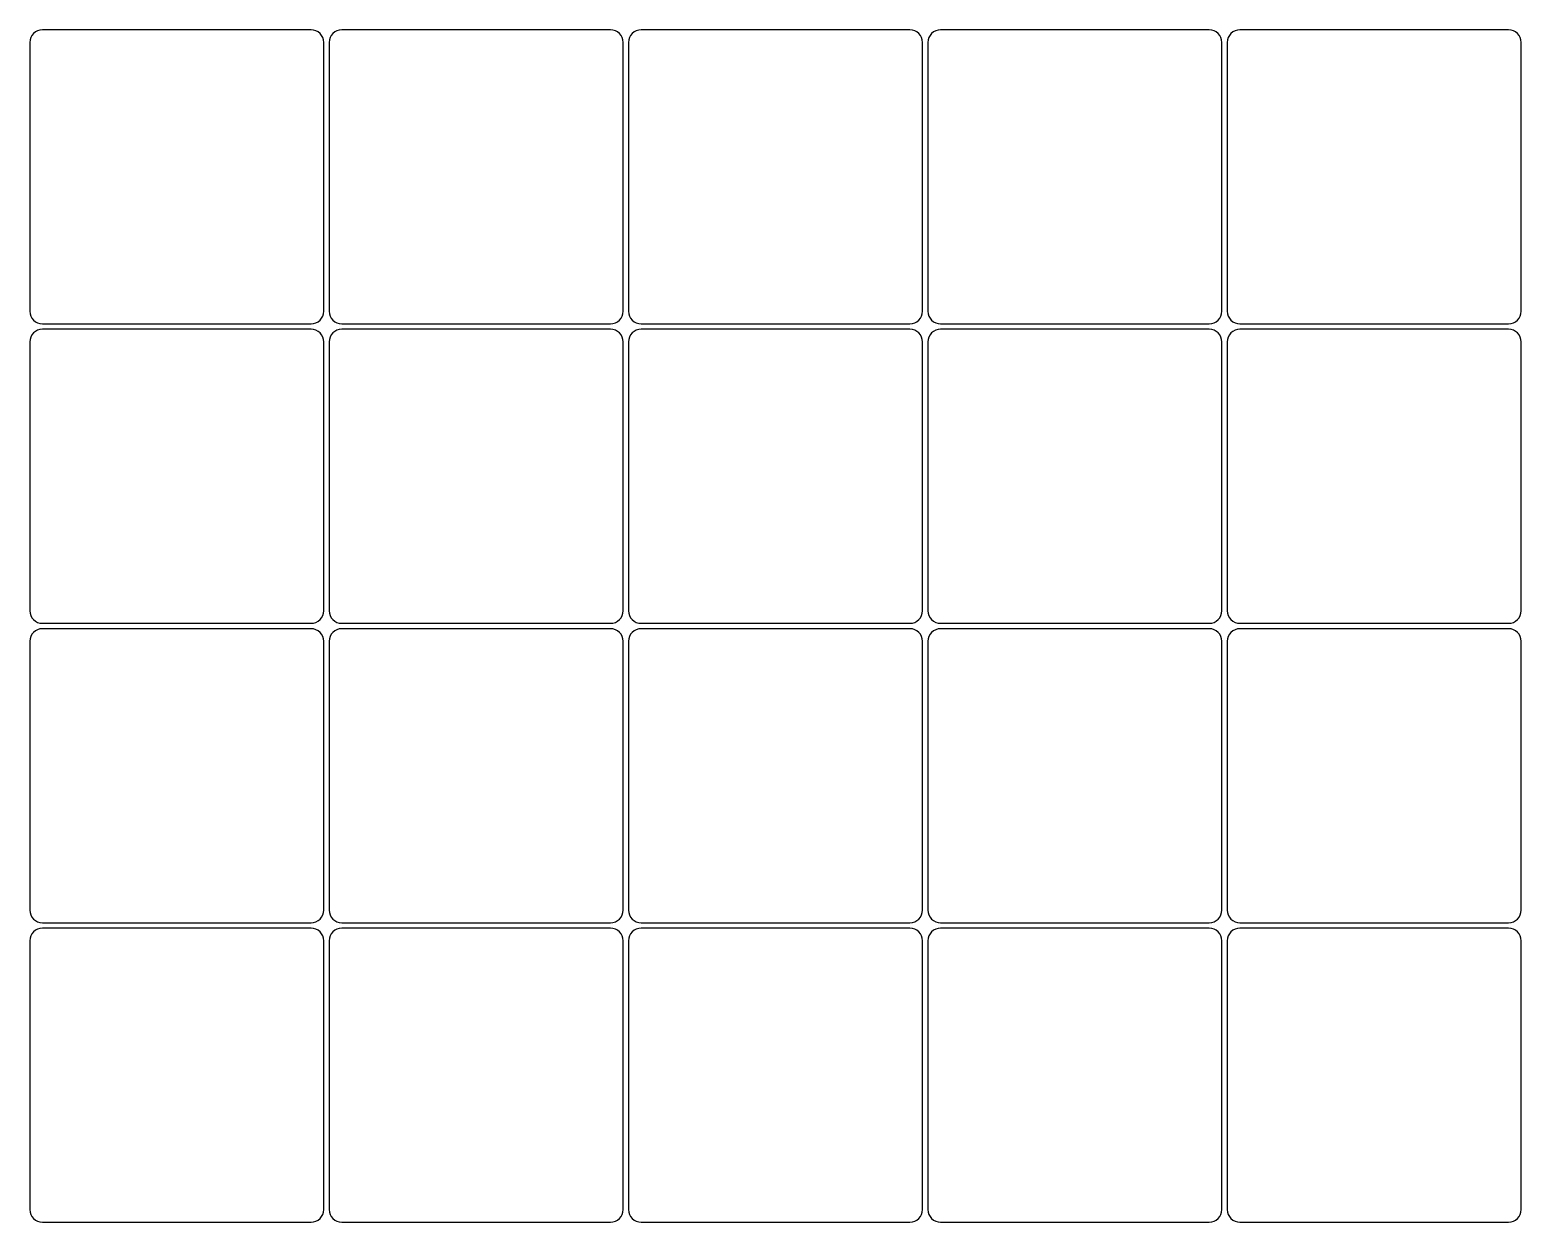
# Model space of a CAD drawing. Header units: millimetres. Extents: x 51 to 406, y -294 to -10.
import ezdxf

# ---------------------------------------------------------------- set-up
doc = ezdxf.new("R2010")
doc.units = ezdxf.units.MM

msp = doc.modelspace()

# ---------------------------------------------------------------- linework, layer by layer
for points in [[(117.97, -80.5, 0.414214), (120.97, -77.5), (120.97, -13.5, 0.414214), (117.97, -10.5), (53.97, -10.5, 0.414214), (50.97, -13.5), (50.97, -77.5, 0.414214), (53.97, -80.5)], [(189.26, -80.5, 0.414214), (192.26, -77.5), (192.26, -13.5, 0.414214), (189.26, -10.5), (125.26, -10.5, 0.414214), (122.26, -13.5), (122.26, -77.5, 0.414214), (125.26, -80.5)], [(260.55, -80.5, 0.414214), (263.55, -77.5), (263.55, -13.5, 0.414214), (260.55, -10.5), (196.55, -10.5, 0.414214), (193.55, -13.5), (193.55, -77.5, 0.414214), (196.55, -80.5)], [(331.84, -80.5, 0.414214), (334.84, -77.5), (334.84, -13.5, 0.414214), (331.84, -10.5), (267.84, -10.5, 0.414214), (264.84, -13.5), (264.84, -77.5, 0.414214), (267.84, -80.5)], [(403.13, -80.5, 0.414214), (406.13, -77.5), (406.13, -13.5, 0.414214), (403.13, -10.5), (339.13, -10.5, 0.414214), (336.13, -13.5), (336.13, -77.5, 0.414214), (339.13, -80.5)], [(117.97, -151.79, 0.414214), (120.97, -148.79), (120.97, -84.79, 0.414214), (117.97, -81.79), (53.97, -81.79, 0.414214), (50.97, -84.79), (50.97, -148.79, 0.414214), (53.97, -151.79)], [(189.26, -151.79, 0.414214), (192.26, -148.79), (192.26, -84.79, 0.414214), (189.26, -81.79), (125.26, -81.79, 0.414214), (122.26, -84.79), (122.26, -148.79, 0.414214), (125.26, -151.79)], [(260.55, -151.79, 0.414214), (263.55, -148.79), (263.55, -84.79, 0.414214), (260.55, -81.79), (196.55, -81.79, 0.414214), (193.55, -84.79), (193.55, -148.79, 0.414214), (196.55, -151.79)], [(331.84, -151.79, 0.414214), (334.84, -148.79), (334.84, -84.79, 0.414214), (331.84, -81.79), (267.84, -81.79, 0.414214), (264.84, -84.79), (264.84, -148.79, 0.414214), (267.84, -151.79)], [(403.13, -151.79, 0.414214), (406.13, -148.79), (406.13, -84.79, 0.414214), (403.13, -81.79), (339.13, -81.79, 0.414214), (336.13, -84.79), (336.13, -148.79, 0.414214), (339.13, -151.79)], [(117.97, -223.08, 0.414214), (120.97, -220.08), (120.97, -156.08, 0.414214), (117.97, -153.08), (53.97, -153.08, 0.414214), (50.97, -156.08), (50.97, -220.08, 0.414214), (53.97, -223.08)], [(189.26, -223.08, 0.414214), (192.26, -220.08), (192.26, -156.08, 0.414214), (189.26, -153.08), (125.26, -153.08, 0.414214), (122.26, -156.08), (122.26, -220.08, 0.414214), (125.26, -223.08)], [(260.55, -223.08, 0.414214), (263.55, -220.08), (263.55, -156.08, 0.414214), (260.55, -153.08), (196.55, -153.08, 0.414214), (193.55, -156.08), (193.55, -220.08, 0.414214), (196.55, -223.08)], [(331.84, -223.08, 0.414214), (334.84, -220.08), (334.84, -156.08, 0.414214), (331.84, -153.08), (267.84, -153.08, 0.414214), (264.84, -156.08), (264.84, -220.08, 0.414214), (267.84, -223.08)], [(403.13, -223.08, 0.414214), (406.13, -220.08), (406.13, -156.08, 0.414214), (403.13, -153.08), (339.13, -153.08, 0.414214), (336.13, -156.08), (336.13, -220.08, 0.414214), (339.13, -223.08)], [(117.97, -294.37, 0.414214), (120.97, -291.37), (120.97, -227.37, 0.414214), (117.97, -224.37), (53.97, -224.37, 0.414214), (50.97, -227.37), (50.97, -291.37, 0.414214), (53.97, -294.37)], [(189.26, -294.37, 0.414214), (192.26, -291.37), (192.26, -227.37, 0.414214), (189.26, -224.37), (125.26, -224.37, 0.414214), (122.26, -227.37), (122.26, -291.37, 0.414214), (125.26, -294.37)], [(260.55, -294.37, 0.414214), (263.55, -291.37), (263.55, -227.37, 0.414214), (260.55, -224.37), (196.55, -224.37, 0.414214), (193.55, -227.37), (193.55, -291.37, 0.414214), (196.55, -294.37)], [(331.84, -294.37, 0.414214), (334.84, -291.37), (334.84, -227.37, 0.414214), (331.84, -224.37), (267.84, -224.37, 0.414214), (264.84, -227.37), (264.84, -291.37, 0.414214), (267.84, -294.37)], [(403.13, -294.37, 0.414214), (406.13, -291.37), (406.13, -227.37, 0.414214), (403.13, -224.37), (339.13, -224.37, 0.414214), (336.13, -227.37), (336.13, -291.37, 0.414214), (339.13, -294.37)]]:
    msp.add_lwpolyline(points, format="xyb", close=True)

doc.saveas('drawing.dxf')
